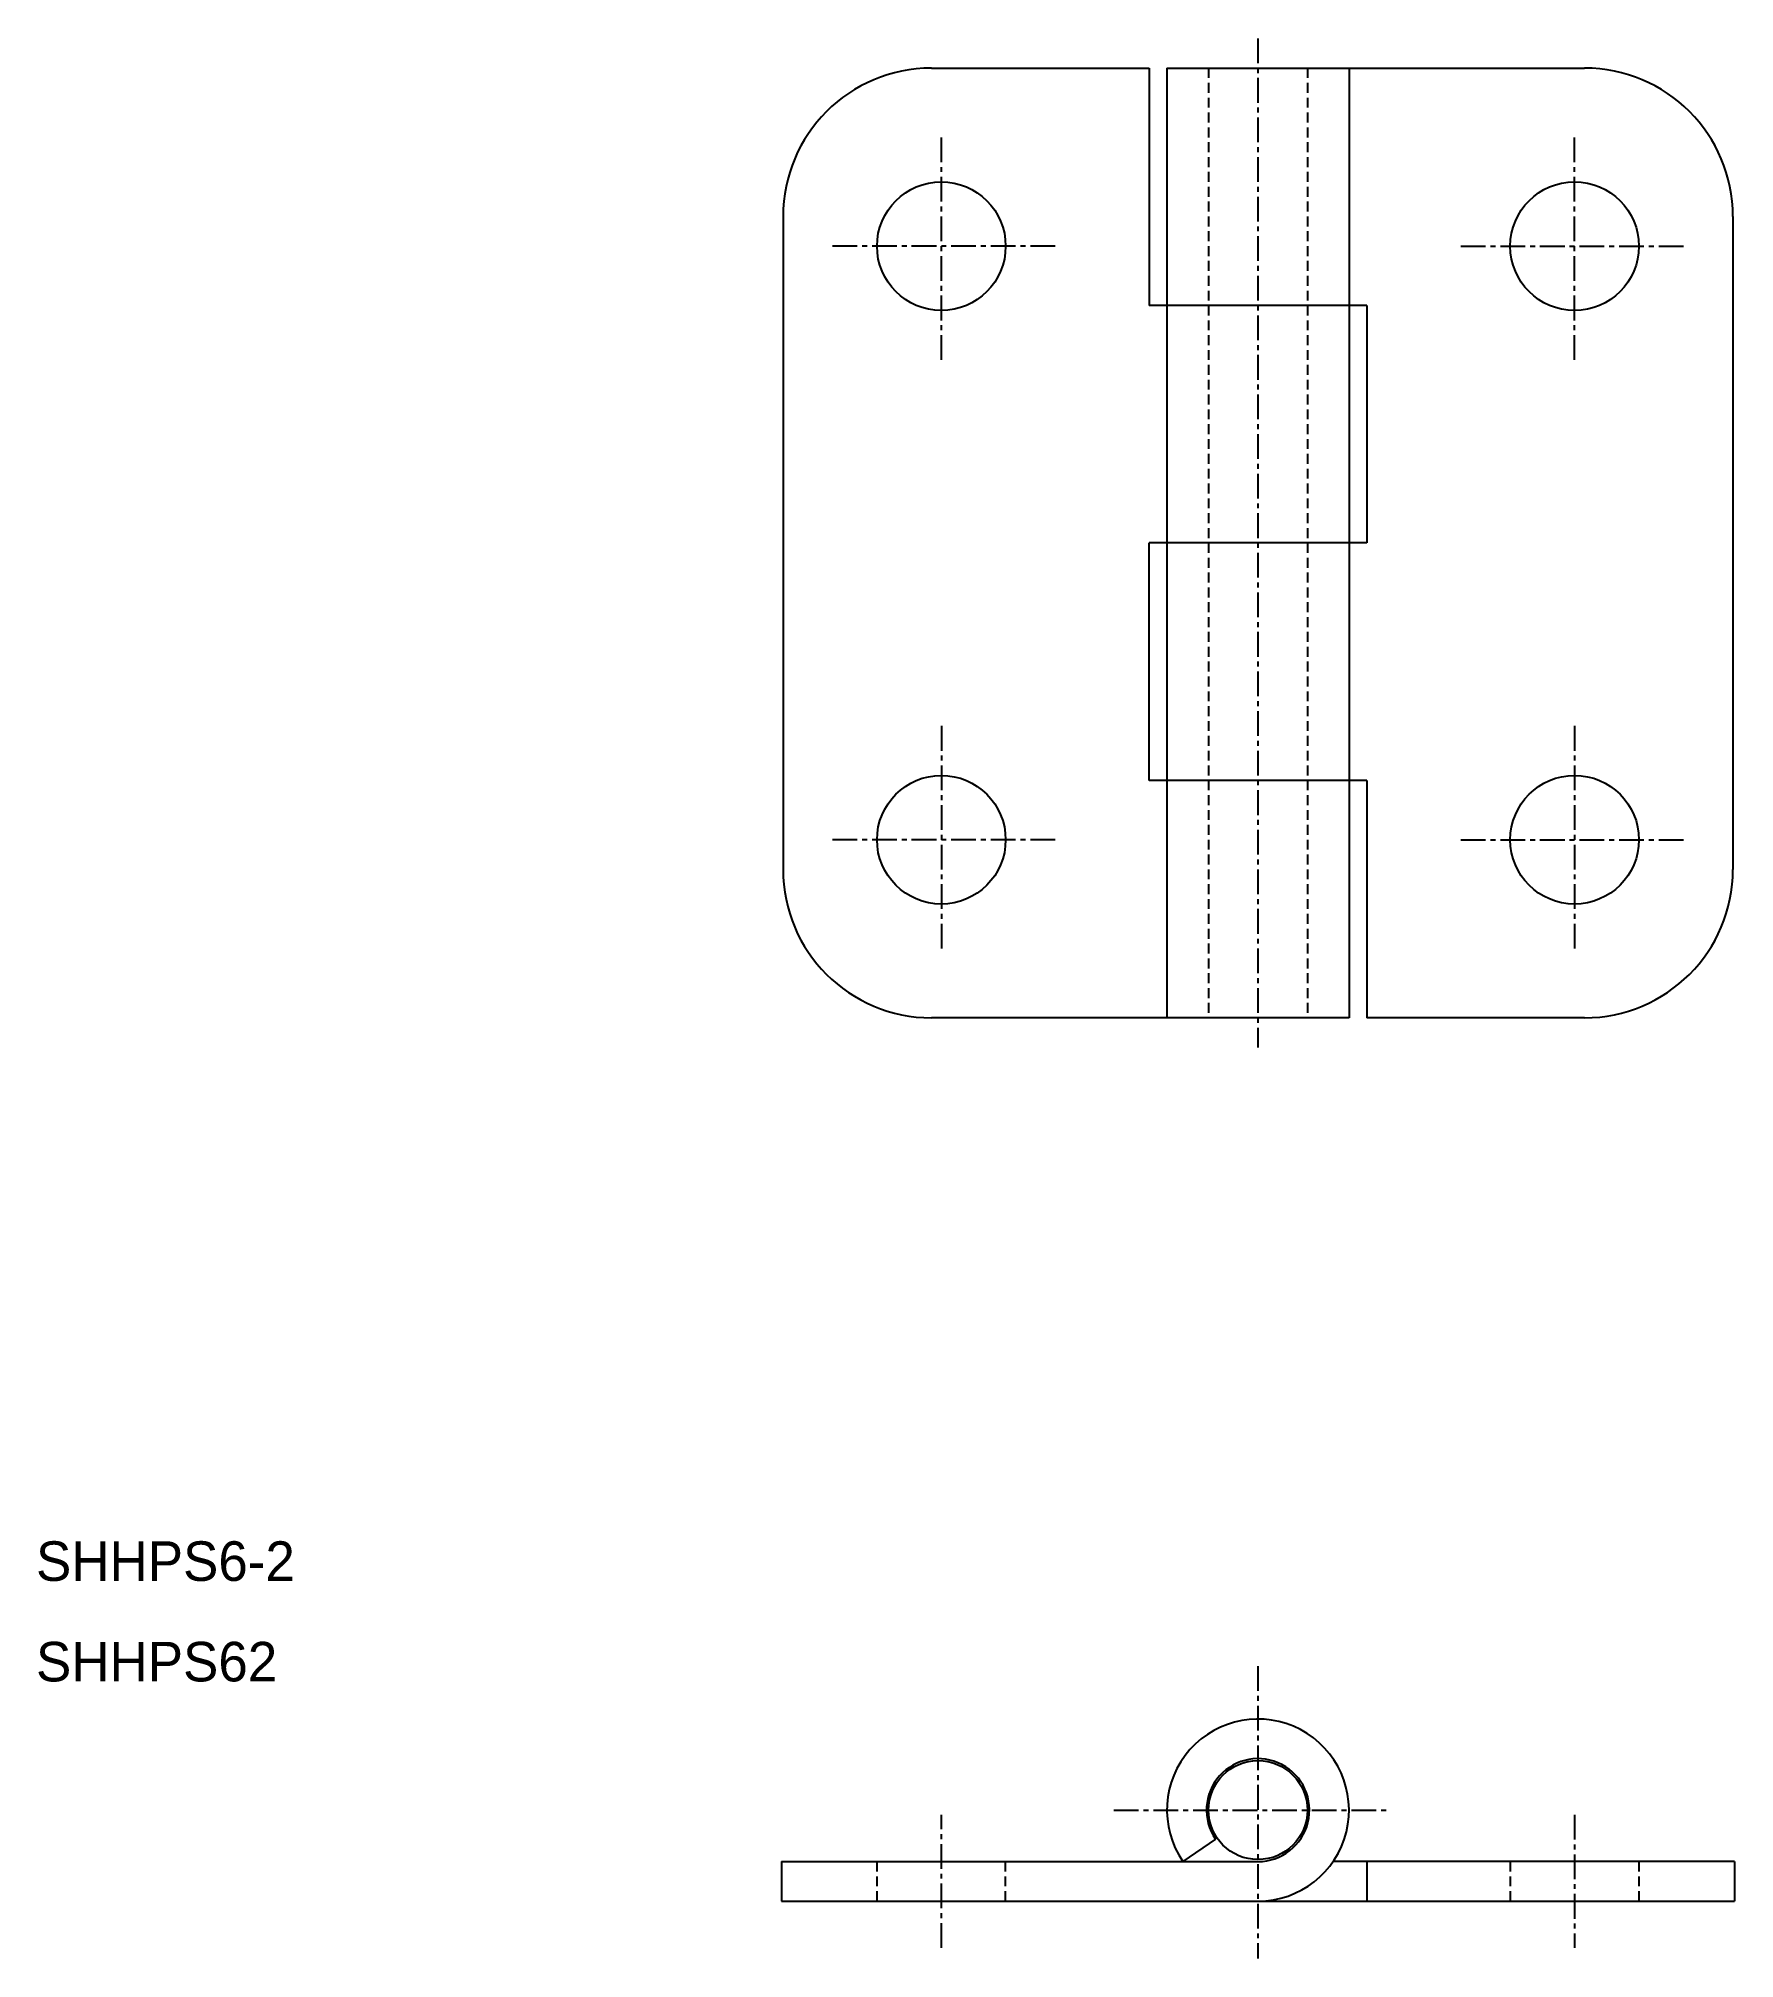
# Model space of a CAD drawing. Extents: x 0.1 to 85.8, y 0 to 97.
import ezdxf

# ---------------------------------------------------------------- set-up
doc = ezdxf.new("R2010")
doc.units = 0
doc.linetypes.add('CENTER', pattern=[2, 1.25, -0.25, 0.25, -0.25])
doc.linetypes.add('DASHED', pattern=[0.75, 0.5, -0.25])
doc.layers.get('0').update_dxf_attribs({"linetype": 'CONTINUOUS'})
doc.layers.add('CENTER', color=1, linetype='CENTER')

msp = doc.modelspace()

# ---------------------------------------------------------------- linework, layer by layer
at = {"color": 7, "linetype": 'CONTINUOUS'}
for p, q in [((45.248, 95.548), (56.248, 95.548)), ((56.248, 95.548), (56.248, 83.548)), ((57.148, 95.548), (57.148, 47.548)), ((57.148, 95.548), (78.248, 95.548)), ((66.348, 95.548), (66.348, 47.548)), ((37.748, 88.048), (37.748, 55.048)), ((85.748, 88.048), (85.748, 55.048)), ((67.248, 83.548), (56.248, 83.548)), ((67.248, 83.548), (67.248, 71.548)), ((56.248, 59.548), (56.248, 71.548)), ((67.248, 71.548), (56.248, 71.548)), ((67.248, 59.548), (56.248, 59.548)), ((67.248, 59.548), (67.248, 47.548)), ((66.348, 47.548), (45.248, 47.548)), ((78.248, 47.548), (67.248, 47.548)), ((59.604, 6.035), (57.954, 4.905)), ((37.665, 4.905), (37.665, 2.905)), ((37.665, 4.905), (61.748, 4.905)), ((85.832, 4.905), (65.543, 4.905)), ((67.248, 4.905), (67.248, 2.905)), ((85.832, 4.905), (85.832, 2.905)), ((37.665, 2.905), (85.832, 2.905))]:
    msp.add_line(p, q, dxfattribs=at)
at = {"color": 3, "linetype": 'DASHED'}
for p, q in [((59.248, 95.548), (59.248, 47.548)), ((64.248, 95.548), (64.248, 47.548)), ((42.498, 2.905), (42.498, 4.905)), ((48.998, 2.905), (48.998, 4.905)), ((74.499, 4.905), (74.499, 2.905)), ((80.999, 4.905), (80.999, 2.905))]:
    msp.add_line(p, q, dxfattribs=at)
at = {"color": 7, "linetype": 'CONTINUOUS'}
for centre, radius in [((45.748, 86.548), 3.25), ((77.748, 86.548), 3.25), ((45.748, 56.548), 3.25), ((77.748, 56.548), 3.25), ((61.748, 7.505), 2.5)]:
    msp.add_circle(centre, radius, dxfattribs=at)
for centre, radius, start, end in [((45.248, 88.048), 7.5, 90, 180), ((78.248, 88.048), 7.5, 0, 90), ((45.248, 55.048), 7.5, 180, 270), ((78.248, 55.048), 7.5, 270, 0), ((61.748, 7.505), 4.6, 270, 214.41732), ((61.748, 7.505), 2.6, 270, 214.41732)]:
    msp.add_arc(centre, radius, start, end, dxfattribs=at)
at = {"layer": 'CENTER', "color": 1, "linetype": 'CENTER'}
for p, q in [((61.748, 97.048), (61.748, 46.048)), ((45.748, 80.798), (45.748, 92.298)), ((77.748, 80.798), (77.748, 92.298)), ((51.498, 86.548), (39.998, 86.548)), ((71.998, 86.548), (83.498, 86.548)), ((45.748, 62.298), (45.748, 50.798)), ((77.748, 62.298), (77.748, 50.798)), ((51.498, 56.548), (39.998, 56.548)), ((71.998, 56.548), (83.498, 56.548)), ((61.748, 14.776), (61.748, 0)), ((45.748, 0.541), (45.749, 7.268)), ((54.469, 7.505), (68.363, 7.505)), ((77.748, 7.268), (77.748, 0.541))]:
    msp.add_line(p, q, dxfattribs=at)

# ---------------------------------------------------------------- texts
at = {"color": 7, "linetype": 'CONTINUOUS'}
for s, p in [('SHHPS6-2', (0, 19.089)), ('SHHPS62', (0, 14.008))]:
    msp.add_text(s, height=2, dxfattribs=at).set_placement(p)

doc.saveas('drawing.dxf')
